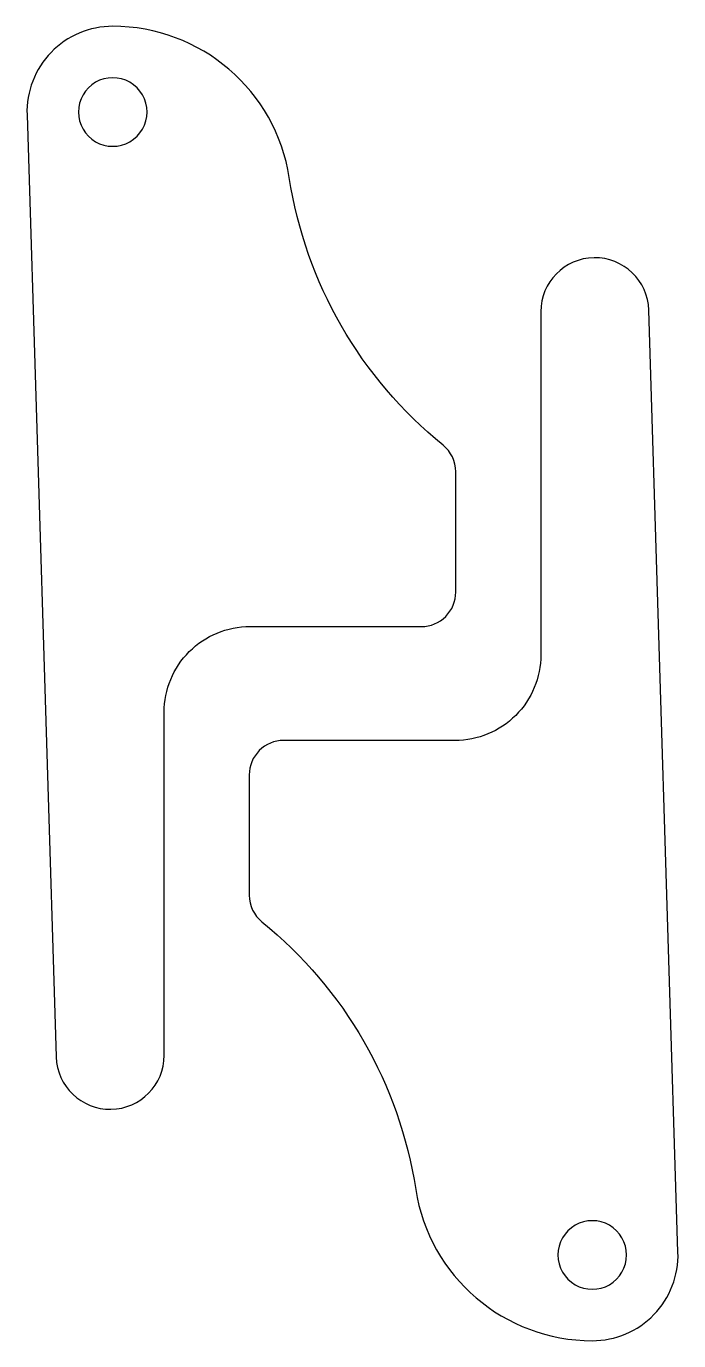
# Model space of a CAD drawing. Extents: x 5.8 to 43.8, y 4.9 to 81.6.
import ezdxf

# ---------------------------------------------------------------- set-up
doc = ezdxf.new("R2010")
doc.units = 0
doc.layers.add('Calque_1', color=7, linetype='CONTINUOUS')

msp = doc.modelspace()

# ---------------------------------------------------------------- linework, layer by layer
at = {"layer": 'Calque_1', "color": 7}
for p, q in [((8.807986, 76.55441), (8.807986, 76.55441)), ((18.807986, 46.55445), (28.807986, 46.55445)), ((30.770513, 39.90724), (20.770513, 39.90724)), ((40.770512, 9.90726), (40.770512, 9.90726))]:
    msp.add_line(p, q, dxfattribs=at)
for points in [[(10.807986, 81.55442), (9.455101, 81.55442), (8.15996, 81.006189), (7.218227, 80.034883)], [(21.102104, 72.73089), (20.316305, 77.808272), (15.945816, 81.554406), (10.807986, 81.55442)], [(7.218227, 80.034883), (6.276494, 79.063577), (5.768558, 77.752108), (5.810376, 76.39987)], [(9.807986, 78.286461), (9.189184, 77.929195), (8.807986, 77.268941), (8.807986, 76.55441)], [(11.807986, 78.286461), (11.189184, 78.643726), (10.426788, 78.643726), (9.807986, 78.286461)], [(12.807986, 76.55441), (12.807986, 77.268941), (12.426788, 77.929195), (11.807986, 78.286461)], [(5.810376, 76.39987), (5.810376, 76.39987), (7.509491, 21.45705), (7.509491, 21.45705)], [(8.807986, 76.55441), (8.807986, 75.839879), (9.189184, 75.179625), (9.807986, 74.822359)], [(11.807986, 74.822359), (12.426788, 75.179625), (12.807986, 75.839879), (12.807986, 76.55441)], [(9.807986, 74.822359), (10.426788, 74.465094), (11.189184, 74.465094), (11.807986, 74.822359)], [(30.067286, 57.13205), (25.24661, 61.038907), (22.051101, 66.598888), (21.102086, 72.73092)], [(38.871807, 68.056902), (37.151292, 68.030296), (35.770492, 66.627961), (35.770513, 64.90724)], [(42.069008, 65.00464), (42.015823, 66.724539), (40.592322, 68.083508), (38.871807, 68.056902)], [(35.770513, 64.90724), (35.770513, 64.90724), (35.770513, 44.90724), (35.770513, 44.90724)], [(43.768123, 10.06182), (43.768123, 10.06182), (42.069008, 65.00464), (42.069008, 65.00464)], [(30.807986, 55.57827), (30.807993, 56.181386), (30.535834, 56.752298), (30.067286, 57.13205)], [(30.807986, 48.55445), (30.807986, 48.55445), (30.807986, 55.57827), (30.807986, 55.57827)], [(30.2222, 47.140236), (30.597272, 47.515309), (30.807986, 48.024017), (30.807986, 48.55445)], [(28.807986, 46.55445), (29.338419, 46.55445), (29.847127, 46.765164), (30.2222, 47.140236)], [(15.272452, 45.089984), (16.210134, 46.027666), (17.481904, 46.55445), (18.807986, 46.55445)], [(13.807986, 41.55445), (13.807986, 42.880532), (14.33477, 44.152302), (15.272452, 45.089984)], [(35.770513, 44.90724), (35.770513, 43.581158), (35.243729, 42.309388), (34.306047, 41.371706)], [(13.807986, 21.55445), (13.807986, 21.55445), (13.807986, 41.55445), (13.807986, 41.55445)], [(34.306047, 41.371706), (33.368365, 40.434024), (32.096595, 39.90724), (30.770513, 39.90724)], [(20.770513, 39.90724), (20.24008, 39.90724), (19.731372, 39.696526), (19.356299, 39.321454)], [(19.356299, 39.321454), (18.981227, 38.946381), (18.770513, 38.437673), (18.770513, 37.90724)], [(18.770513, 37.90724), (18.770513, 37.90724), (18.770513, 30.88342), (18.770513, 30.88342)], [(18.770513, 30.88342), (18.770506, 30.280304), (19.042665, 29.709392), (19.511213, 29.32964)], [(19.511213, 29.32964), (24.331889, 25.422783), (27.527398, 19.862802), (28.476413, 13.73077)], [(10.706692, 18.404791), (12.427206, 18.431397), (13.808005, 19.833731), (13.807986, 21.55445)], [(7.509491, 21.45705), (7.562678, 19.737153), (8.986178, 18.378185), (10.706692, 18.404791)], [(28.476395, 13.7308), (29.262194, 8.653418), (33.632683, 4.907284), (38.770513, 4.90727)], [(37.770512, 11.639311), (37.15171, 11.282045), (36.770512, 10.621791), (36.770512, 9.90726)], [(39.770512, 11.639311), (39.15171, 11.996576), (38.389314, 11.996576), (37.770512, 11.639311)], [(40.770512, 9.90726), (40.770512, 10.621791), (40.389314, 11.282045), (39.770512, 11.639311)], [(42.360272, 6.426807), (43.302005, 7.398113), (43.809941, 8.709582), (43.768123, 10.06182)], [(36.770512, 9.90726), (36.770512, 9.192729), (37.15171, 8.532475), (37.770512, 8.175209)], [(39.770512, 8.175209), (40.389314, 8.532475), (40.770512, 9.192729), (40.770512, 9.90726)], [(37.770512, 8.175209), (38.389314, 7.817944), (39.15171, 7.817944), (39.770512, 8.175209)], [(38.770513, 4.90727), (40.123398, 4.90727), (41.418539, 5.455501), (42.360272, 6.426807)]]:
    msp.add_open_spline(points, degree=3, dxfattribs=at)

doc.saveas('drawing.dxf')
